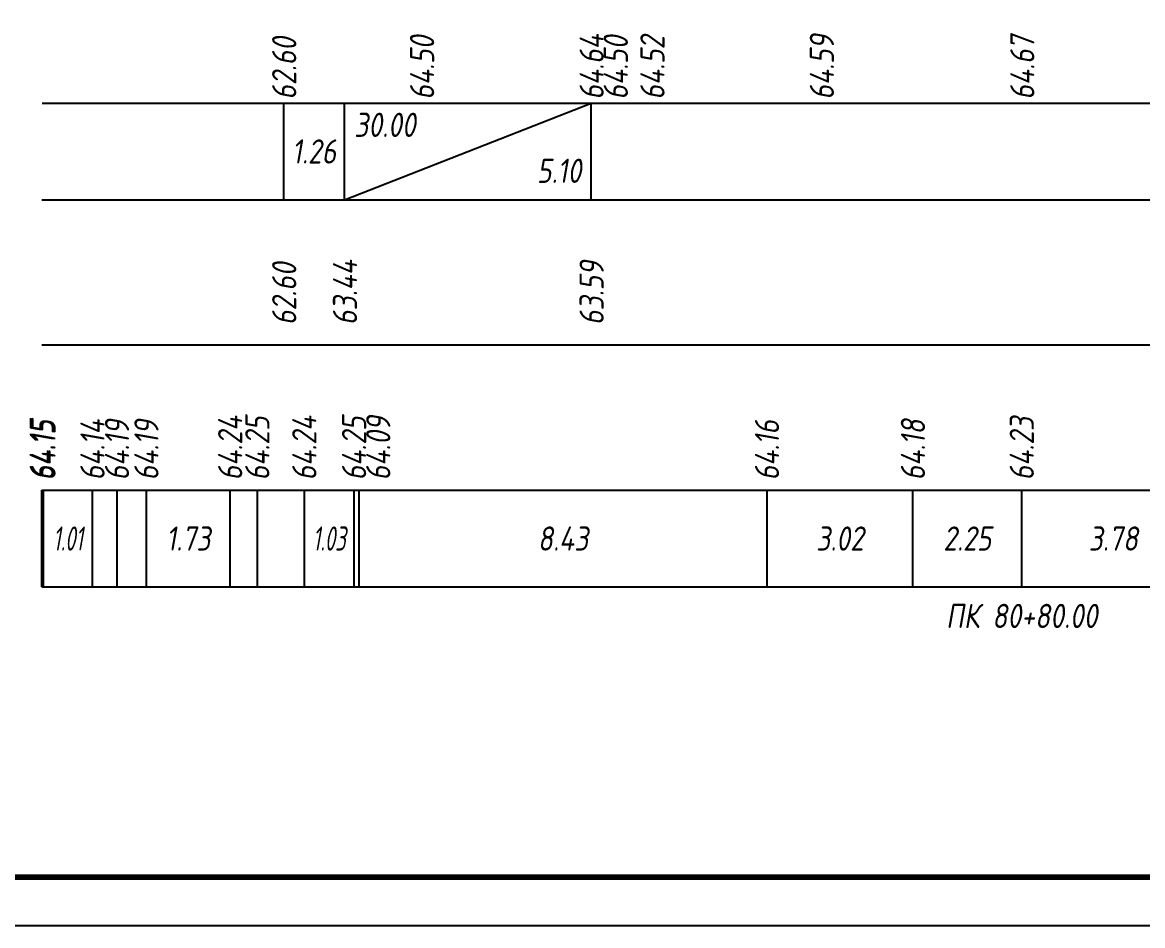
# Model space of a CAD drawing. Extents: x -717 to 1451, y -133302 to 233.
# Drawn here: x 78 to 193.7, y -127162.4 to -127069.1 of the extents above; entities that cross this region are included whole.
import ezdxf
from ezdxf.enums import TextEntityAlignment as Align

# ---------------------------------------------------------------- set-up
doc = ezdxf.new("R2010")
doc.units = 0
for name, color, linetype in [('Код_510', 7, 'Continuous'), ('Код_514', 1, 'Continuous'), ('Код_516', 1, 'Continuous'), ('Подписи поперечников', 7, 'Continuous'), ('Таблица', 7, 'Continuous')]:
    doc.layers.add(name, color=color, linetype=linetype)
doc.styles.add('М', font='romand.shx', dxfattribs={"width": 0.8, "oblique": 10, "height": 2.5})

msp = doc.modelspace()

# ---------------------------------------------------------------- linework, layer by layer
at = {"flags": 128}
msp.add_lwpolyline([(-30.054, -127162.421), (389.946, -127162.421), (389.946, -126865.421), (-30.054, -126865.421)], close=True, dxfattribs=at)
at = {"const_width": 0.6, "flags": 128}
msp.add_lwpolyline([(-10.054, -127157.421), (384.946, -127157.421), (384.946, -126870.421), (-10.054, -126870.421)], close=True, dxfattribs=at)
at = {"layer": 'Код_510'}
for p, q in [((79.946, -127127.421), (79.946, -127117.421)), ((80.132, -127127.421), (80.132, -127117.421)), ((85.194, -127127.421), (85.194, -127117.421)), ((87.727, -127127.421), (87.727, -127117.421)), ((90.767, -127127.421), (90.767, -127117.421)), ((99.419, -127127.421), (99.419, -127117.421)), ((102.224, -127127.421), (102.224, -127117.421)), ((107.081, -127127.421), (107.081, -127117.421)), ((112.22, -127127.421), (112.22, -127117.421)), ((112.242, -127127.421), (112.242, -127117.421)), ((112.742, -127127.421), (112.742, -127117.421)), ((154.878, -127127.421), (154.878, -127117.421)), ((169.955, -127127.421), (169.955, -127117.421)), ((181.198, -127127.421), (181.198, -127117.421))]:
    msp.add_line(p, q, dxfattribs=at)
at = {"layer": 'Код_516'}
for p, q in [((104.946, -127087.421), (104.946, -127077.421)), ((111.227, -127087.421), (111.227, -127077.421)), ((111.227, -127087.421), (136.704, -127077.421)), ((136.704, -127087.421), (136.704, -127077.421))]:
    msp.add_line(p, q, dxfattribs=at)
at = {"layer": 'Таблица'}
for p, q in [((80, -127077.421), (273.96, -127077.421)), ((79.946, -127087.421), (273.906, -127087.421)), ((79.946, -127102.421), (273.906, -127102.421)), ((79.946, -127117.421), (273.906, -127117.421)), ((79.946, -127127.421), (273.906, -127127.421))]:
    msp.add_line(p, q, dxfattribs=at)

# ---------------------------------------------------------------- texts
at = {"layer": 'Код_510', "style": 'М', "oblique": 10, "width": 0.8}
for s, p in [('64.15', (79.946, -127116.421)), ('64.15', (80.132, -127116.421)), ('64.14', (85.194, -127116.421)), ('64.19', (87.727, -127116.421)), ('64.19', (90.767, -127116.421)), ('64.24', (99.419, -127116.421)), ('64.25', (102.224, -127116.421)), ('64.24', (107.081, -127116.421)), ('64.25', (112.22, -127116.421)), ('64.09', (114.72, -127116.421)), ('64.16', (154.878, -127116.421)), ('64.18', (169.955, -127116.421)), ('64.23', (181.198, -127116.421))]:
    msp.add_text(s, height=2.5, rotation=90, dxfattribs=at).set_placement(p, align=Align.MIDDLE_LEFT)
at = {"layer": 'Код_510', "style": 'М', "oblique": 10}
for s, width, p in [('1.01', 0.6, (82.663, -127122.421)), ('1.73', 0.8, (95.093, -127122.421)), ('1.03', 0.6, (109.65, -127122.421)), ('8.43', 0.8, (133.81, -127122.421)), ('3.02', 0.8, (162.417, -127122.421)), ('2.25', 0.8, (175.576, -127122.421)), ('3.78', 0.8, (190.66, -127122.421))]:
    msp.add_text(s, height=2.5, dxfattribs=dict(at, width=width)).set_placement(p, align=Align.MIDDLE_CENTER)
at = {"layer": 'Код_514', "style": 'М', "oblique": 10, "width": 0.8}
for s, p in [('62.60', (105, -127077.075)), ('64.50', (119.244, -127077.075)), ('64.64', (136.759, -127077.075)), ('64.50', (139.259, -127077.075)), ('64.52', (143.044, -127077.075)), ('64.59', (160.544, -127077.075)), ('64.67', (181.252, -127077.075))]:
    msp.add_text(s, height=2.5, rotation=90, dxfattribs=at).set_placement(p, align=Align.MIDDLE_LEFT)
at = {"layer": 'Код_516', "style": 'М', "oblique": 10, "width": 0.8}
msp.add_text('30.00', height=2.5, dxfattribs=at).set_placement((112.227, -127078.421), align=Align.TOP_LEFT)
msp.add_text('1.26', height=2.5, dxfattribs=at).set_placement((108.086, -127082.421), align=Align.MIDDLE_CENTER)
msp.add_text('5.10', height=2.5, dxfattribs=at).set_placement((135.704, -127086.421), align=Align.BOTTOM_RIGHT)
for s, p in [('62.60', (105, -127100.371)), ('63.44', (111.281, -127100.371)), ('63.59', (136.759, -127100.371))]:
    msp.add_text(s, height=2.5, rotation=90, dxfattribs=at).set_placement(p, align=Align.MIDDLE_LEFT)
at = {"layer": 'Подписи поперечников', "style": 'М', "oblique": 10, "width": 0.8}
msp.add_text('ПК 80+80.00', height=2.5, dxfattribs=at).set_placement((181.198, -127132.421), align=Align.BOTTOM_CENTER)

doc.saveas('drawing.dxf')
